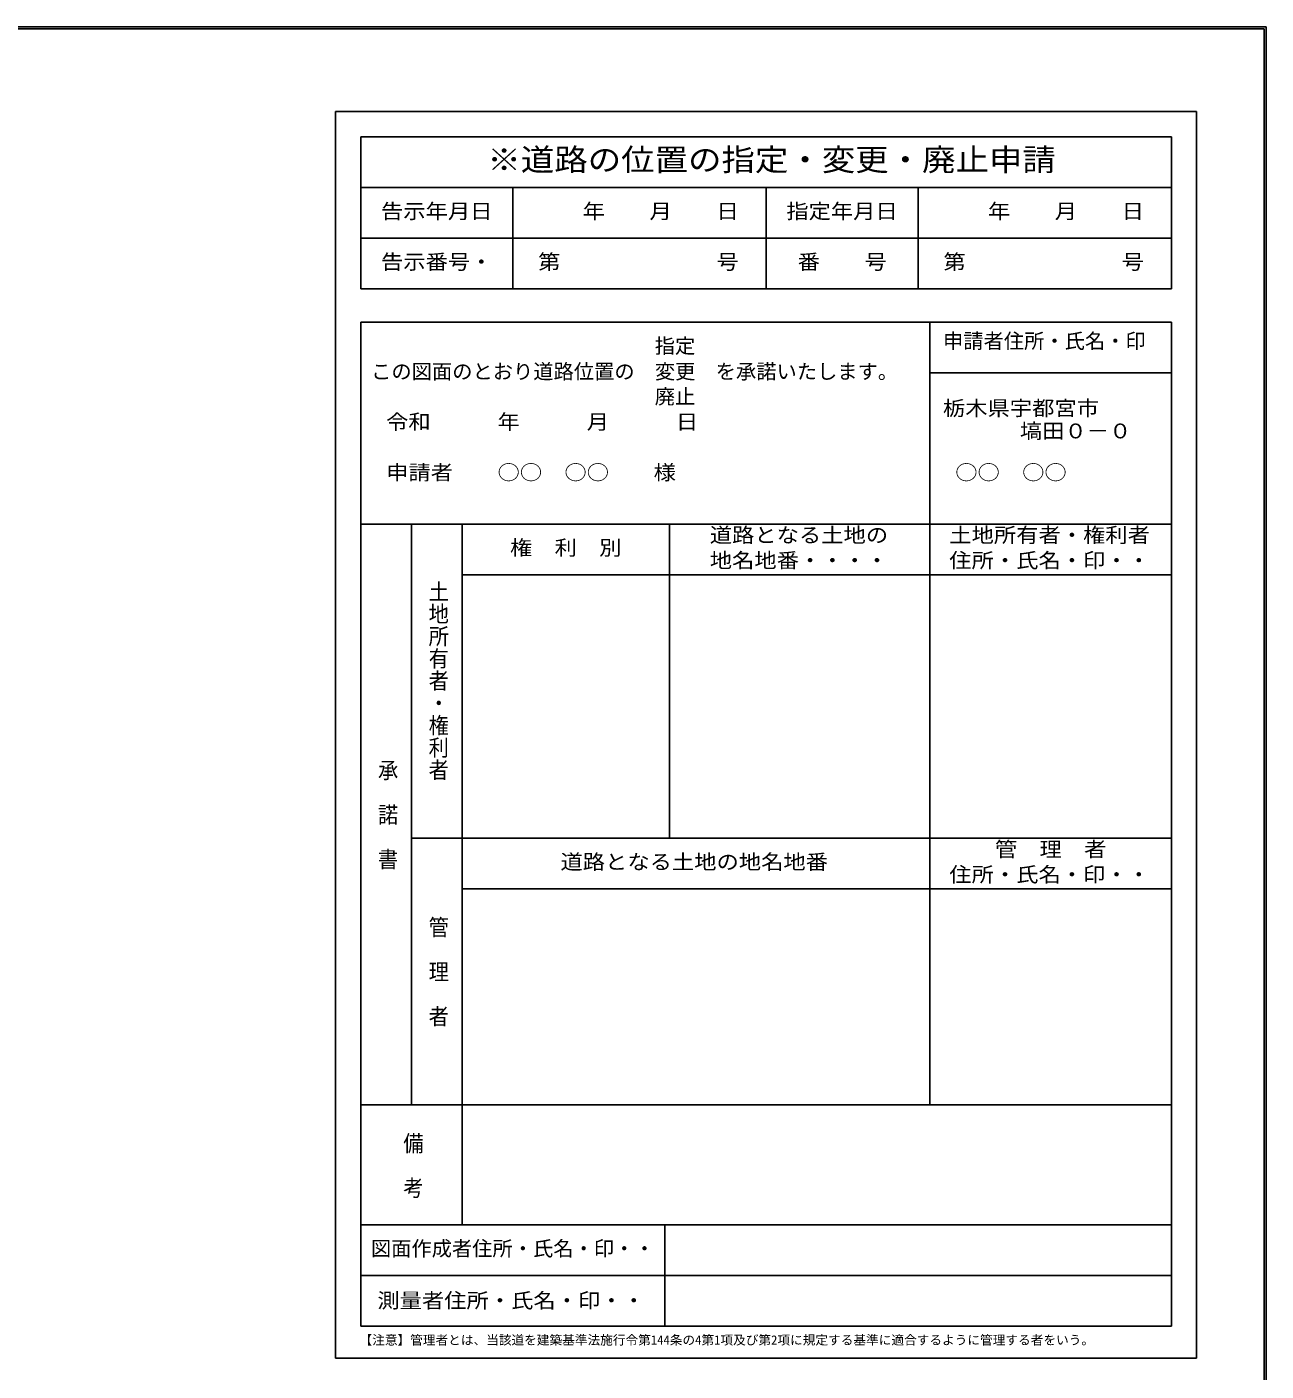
# Model space of a CAD drawing. Units: millimetres on the paper. Extents: x -404 to 171, y -108 to 297.
# Drawn here: x -73.9 to 170.8, y 31.6 to 297 of the extents above; entities that cross this region are included whole.
import ezdxf
from ezdxf.enums import TextEntityAlignment as Align

# ---------------------------------------------------------------- set-up
doc = ezdxf.new("R2010")
doc.units = ezdxf.units.MM
for name, color, linetype in [('0-0_データ 001', 6, 'Continuous'), ('A-0_ﾚｲﾔ-160', 6, 'Continuous'), ('D-0_文字', 7, 'Continuous'), ('F-F_ﾚｲﾔ-255', 4, 'Continuous')]:
    doc.layers.add(name, color=color, linetype=linetype)
doc.styles.add('@ＭＳ ゴシック', font='')
doc.styles.add('ＭＳ ゴシック', font='')
doc.styles.get('@ＭＳ ゴシック').set_extended_font_data('@MS Gothic')
doc.styles.get('ＭＳ ゴシック').set_extended_font_data('MS Gothic')

msp = doc.modelspace()

# ---------------------------------------------------------------- linework, layer by layer
at = {"layer": '0-0_データ 001'}
for p, q in [((170.401, 296.619), (170.401, -103.026)), ((170.756, 296.974), (170.756, -103.381))]:
    msp.add_line(p, q, dxfattribs=at)
at = {"layer": 'A-0_ﾚｲﾔ-160'}
for p, q in [((170.756, 296.974), (-403.599, 296.974)), ((170.401, 296.619), (-403.244, 296.619))]:
    msp.add_line(p, q, dxfattribs=at)
at = {"layer": 'D-0_文字', "color": 4}
for p, q in [((-12.951, 280.24), (157.049, 280.24)), ((-12.951, 280.24), (-12.951, 34.113)), ((157.049, 280.24), (157.049, 34.113)), ((-7.951, 275.24), (-7.951, 245.24)), ((-7.951, 275.24), (152.049, 275.24)), ((152.049, 275.24), (152.049, 245.24)), ((-7.951, 265.24), (152.049, 265.24)), ((22.049, 245.24), (22.049, 265.24)), ((72.049, 245.24), (72.049, 265.24)), ((102.049, 265.24), (102.049, 245.24)), ((-7.951, 255.24), (152.049, 255.24)), ((-7.951, 245.24), (152.049, 245.24)), ((-7.264, 245.24), (0.093, 245.24)), ((-7.951, 238.656), (152.049, 238.656)), ((-7.951, 238.656), (-7.951, 40.427)), ((104.398, 110.89), (104.398, 238.656)), ((152.049, 238.656), (152.049, 40.427)), ((104.398, 228.656), (152.049, 228.656)), ((-7.951, 198.789), (152.049, 198.789)), ((2.049, 198.789), (2.049, 84.14)), ((52.984, 136.769), (52.984, 198.789)), ((12.049, 188.789), (152.049, 188.789)), ((152.049, 60.427), (-7.951, 60.427)), ((52.049, 60.427), (52.049, 40.427)), ((152.049, 50.427), (-7.951, 50.427)), ((152.049, 40.427), (-7.951, 40.427)), ((157.049, 34.113), (-12.951, 34.113))]:
    msp.add_line(p, q, dxfattribs=at)
at = {"layer": 'F-F_ﾚｲﾔ-255'}
for p, q in [((12.049, 198.656), (12.049, 84.14)), ((2.049, 136.769), (152.049, 136.769)), ((12.049, 126.769), (152.049, 126.769)), ((2.049, 84.14), (-7.951, 84.14)), ((12.049, 84.14), (12.049, 60.427)), ((104.398, 84.14), (152.049, 84.14))]:
    msp.add_line(p, q, dxfattribs=at)
msp.add_lwpolyline([(104.398, 110.89), (104.398, 84.14), (2.049, 84.14)], dxfattribs=at)

# ---------------------------------------------------------------- texts
at = {"layer": 'D-0_文字', "color": 3, "style": 'ＭＳ ゴシック', "width": 1.1}
msp.add_text('※道路の位置の指定・変更・廃止申請', height=4.399, dxfattribs=at).set_placement((17.049, 267.24), align=Align.BOTTOM_LEFT)
at = {"layer": 'D-0_文字', "style": 'ＭＳ ゴシック', "width": 1.1}
for s, p in [('告示年月日', (-3.951, 258.24)), ('\u3000\u3000年\u3000\u3000月\u3000\u3000日', (27.049, 258.24)), ('指定年月日', (76.049, 258.24)), ('\u3000\u3000年\u3000\u3000月\u3000\u3000日', (107.049, 258.24)), ('告示番号・', (-3.951, 248.24)), ('第\u3000\u3000\u3000\u3000\u3000\u3000\u3000号', (27.049, 248.24)), ('番\u3000\u3000号', (78.299, 248.24)), ('第\u3000\u3000\u3000\u3000\u3000\u3000\u3000号', (107.049, 248.24)), ('栃木県宇都宮市', (106.969, 219.354)), ('令和\u3000\u3000\u3000年\u3000\u3000\u3000月\u3000\u3000\u3000日', (-2.951, 216.656)), ('塙田０－０', (122.155, 214.846)), ('申請者\u3000\u3000○○\u3000○○\u3000\u3000様', (-2.951, 206.656)), ('○○\u3000○○', (109.398, 206.656)), ('道路となる土地の', (60.941, 194.289)), ('土地所有者・権利者', (108.223, 194.289)), ('地名地番・・・・', (60.941, 189.289)), ('住所・氏名・印・・', (108.223, 189.289)), ('管\u3000理\u3000者', (117.223, 132.269)), ('道路となる土地の地名地番', (31.473, 129.769)), ('住所・氏名・印・・', (108.223, 127.269)), ('測量者住所・氏名・印・・', (-4.674, 43.162))]:
    msp.add_text(s, height=2.933, dxfattribs=at).set_placement(p, align=Align.BOTTOM_LEFT)
at = {"layer": 'D-0_文字', "style": 'ＭＳ ゴシック'}
for s, height, p in [('申請者住所・氏名・印', 2.933, (106.987, 232.612)), ('指定', 2.933, (50.079, 231.656)), ('この図面のとおり道路位置の\u3000変更\u3000を承諾いたします。', 2.933, (-5.9, 226.587)), ('廃止', 2.933, (50.079, 221.656)), ('図面作成者住所・氏名・印・・', 2.933, (-5.951, 53.427)), ('【注意】管理者とは、当該道を建築基準法施行令第144条の4第1項及び第2項に規定する基準に適合するように管理する者をいう。', 1.833, (-8.197, 36.246))]:
    msp.add_text(s, height=height, dxfattribs=at).set_placement(p, align=Align.BOTTOM_LEFT)
at = {"layer": 'D-0_文字', "style": '@ＭＳ ゴシック', "width": 1.1}
for s, p in [('土地所有者・権利者', (5.049, 187.712)), ('承\u3000諾\u3000書', (-4.951, 152.464)), ('管\u3000理\u3000者', (5.049, 121.454)), ('備\u3000考', (0.049, 78.783))]:
    msp.add_text(s, height=2.933, rotation=270, dxfattribs=at).set_placement(p, align=Align.BOTTOM_LEFT)
at = {"layer": 'F-F_ﾚｲﾔ-255', "color": 7, "style": 'ＭＳ ゴシック', "width": 1.1}
msp.add_text('権\u3000利\u3000別', height=2.933, dxfattribs=at).set_placement((21.516, 191.789), align=Align.BOTTOM_LEFT)

doc.saveas('drawing.dxf')
